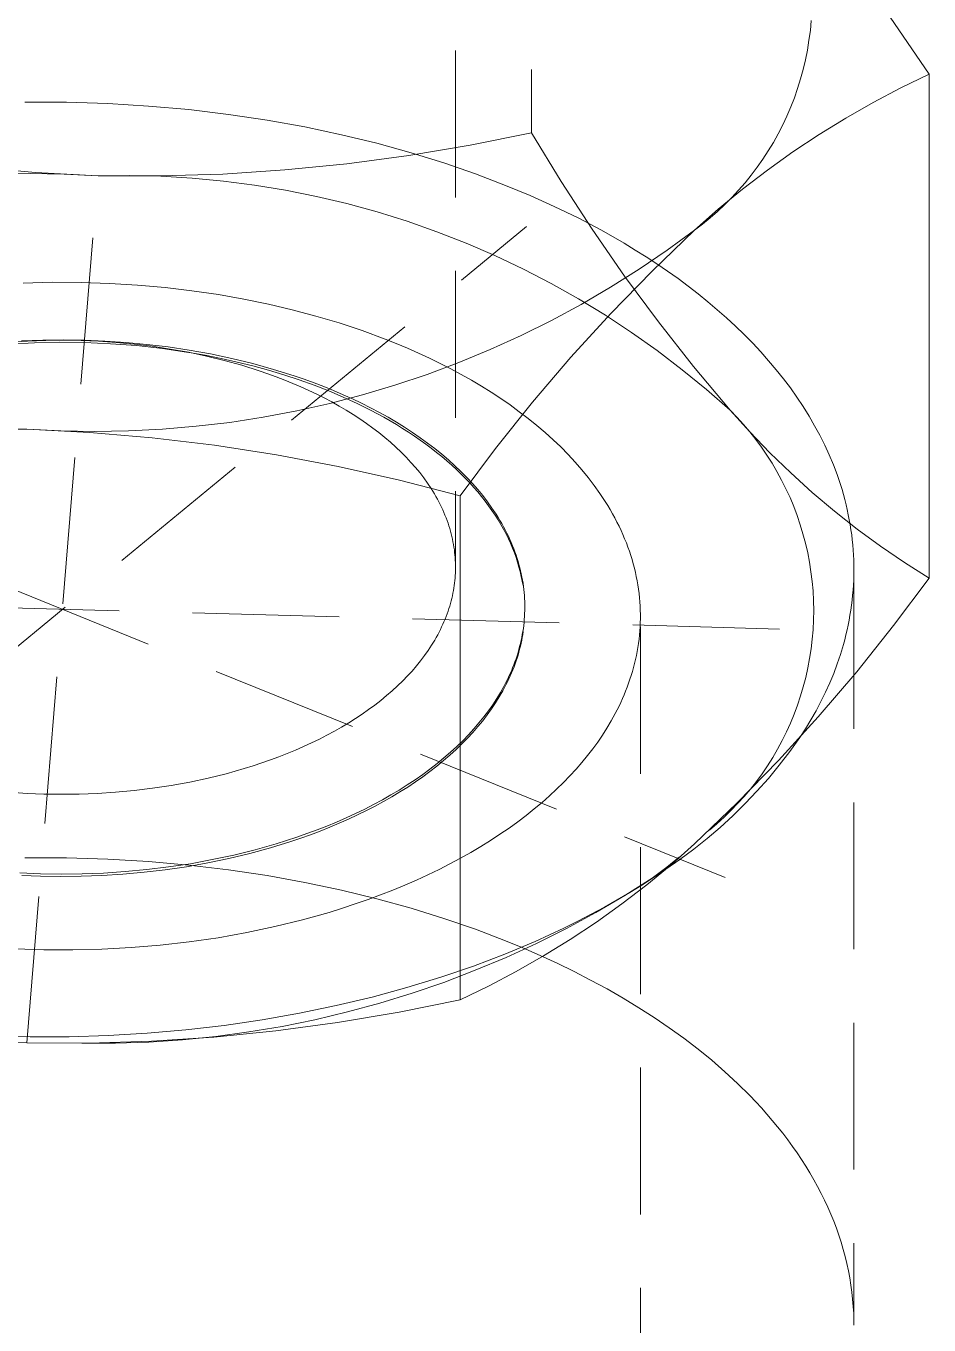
# Model space of a CAD drawing. Header units: millimetres. Extents: x -427 to 4679, y -324 to 2971.
# Drawn here: x 4330.79 to 4338.6, y 903.35 to 914.58 of the extents above; entities that cross this region are included whole.
import ezdxf

# ---------------------------------------------------------------- set-up
doc = ezdxf.new("R2010")
doc.units = ezdxf.units.MM
doc.linetypes.add('HIDDEN', pattern=[1.905, 1.27, -0.635])
doc.layers.add('ZANO_R', color=7, linetype='Continuous', lineweight=0)
doc.layers.add('ZANO_R_przerywana', color=7, linetype='HIDDEN', lineweight=0)

msp = doc.modelspace()

# ---------------------------------------------------------------- linework, layer by layer
at = {"layer": 'ZANO_R'}
for p, q in [((4338.604, 914.168), (4337.357, 915.999)), ((4337.585, 914.63), (4337.577, 914.545)), ((4337.577, 914.545), (4337.565, 914.46)), ((4337.565, 914.46), (4337.552, 914.376)), ((4337.535, 914.292), (4337.515, 914.208)), ((4337.552, 914.376), (4337.535, 914.292)), ((4337.515, 914.208), (4337.492, 914.126)), ((4338.359, 914.05), (4338.604, 914.168)), ((4338.604, 909.809), (4338.604, 914.168)), ((4337.492, 914.126), (4337.467, 914.044)), ((4338.119, 913.923), (4338.359, 914.05)), ((4337.439, 913.964), (4337.408, 913.884)), ((4337.467, 914.044), (4337.439, 913.964)), ((4337.408, 913.884), (4337.374, 913.805)), ((4337.883, 913.788), (4338.119, 913.923)), ((4337.338, 913.728), (4337.299, 913.652)), ((4337.374, 913.805), (4337.338, 913.728)), ((4337.652, 913.646), (4337.883, 913.788)), ((4337.299, 913.652), (4337.257, 913.577)), ((4337.426, 913.495), (4337.652, 913.646)), ((4337.213, 913.504), (4337.166, 913.432)), ((4337.205, 913.337), (4337.426, 913.495)), ((4337.257, 913.577), (4337.213, 913.504)), ((4337.166, 913.432), (4337.117, 913.362)), ((4336.989, 913.172), (4337.205, 913.337)), ((4337.066, 913.294), (4337.012, 913.227)), ((4337.117, 913.362), (4337.066, 913.294)), ((4336.779, 912.999), (4336.989, 913.172)), ((4336.956, 913.163), (4336.897, 913.1)), ((4337.012, 913.227), (4336.956, 913.163)), ((4336.837, 913.04), (4336.775, 912.981)), ((4336.897, 913.1), (4336.837, 913.04)), ((4336.576, 912.819), (4336.779, 912.999)), ((4336.71, 912.925), (4336.644, 912.871)), ((4336.775, 912.981), (4336.71, 912.925)), ((4336.207, 912.464), (4336.576, 912.819)), ((4336.576, 912.819), (4336.339, 912.646)), ((4336.644, 912.871), (4336.576, 912.819)), ((4336.339, 912.646), (4336.096, 912.481)), ((4336.096, 912.481), (4335.848, 912.325)), ((4335.851, 912.098), (4336.207, 912.464)), ((4335.848, 912.325), (4335.595, 912.177)), ((4335.595, 912.177), (4335.337, 912.038)), ((4335.337, 912.038), (4335.074, 911.908)), ((4335.506, 911.72), (4335.851, 912.098)), ((4335.074, 911.908), (4334.807, 911.787)), ((4334.807, 911.787), (4334.536, 911.675)), ((4335.174, 911.331), (4335.506, 911.72)), ((4334.536, 911.675), (4334.261, 911.572)), ((4333.983, 911.479), (4333.702, 911.395)), ((4334.261, 911.572), (4333.983, 911.479)), ((4333.702, 911.395), (4333.419, 911.321)), ((4333.133, 911.257), (4332.844, 911.202)), ((4333.419, 911.321), (4333.133, 911.257)), ((4334.854, 910.932), (4335.174, 911.331)), ((4332.555, 911.157), (4332.263, 911.123)), ((4332.844, 911.202), (4332.555, 911.157)), ((4330.26, 911.1), (4330.799, 911.099)), ((4330.799, 911.099), (4330.527, 911.096)), ((4330.799, 911.099), (4331.341, 911.07)), ((4331.092, 911.083), (4330.799, 911.099)), ((4331.385, 911.078), (4331.092, 911.083)), ((4331.341, 911.07), (4331.882, 911.023)), ((4331.678, 911.083), (4331.385, 911.078)), ((4331.971, 911.098), (4331.678, 911.083)), ((4331.882, 911.023), (4332.422, 910.959)), ((4332.263, 911.123), (4331.971, 911.098)), ((4332.422, 910.959), (4332.958, 910.876)), ((4334.548, 910.522), (4334.854, 910.932)), ((4332.958, 910.876), (4333.492, 910.776)), ((4333.492, 910.776), (4334.022, 910.658)), ((4334.022, 910.658), (4334.548, 910.522)), ((4334.548, 906.163), (4334.548, 910.522)), ((4338.604, 909.809), (4338.297, 909.4)), ((4338.297, 909.4), (4337.978, 909)), ((4337.978, 909), (4337.645, 908.611)), ((4337.645, 908.611), (4337.301, 908.233)), ((4337.486, 908.431), (4337.399, 908.31)), ((4337.301, 908.233), (4336.944, 907.867)), ((4337.399, 908.31), (4337.308, 908.193)), ((4337.308, 908.193), (4337.214, 908.078)), ((4337.214, 908.078), (4337.115, 907.967)), ((4337.115, 907.967), (4337.013, 907.86)), ((4336.944, 907.867), (4336.576, 907.512)), ((4337.013, 907.86), (4336.907, 907.756)), ((4336.797, 907.655), (4336.684, 907.559)), ((4336.907, 907.756), (4336.797, 907.655)), ((4336.684, 907.559), (4336.568, 907.466)), ((4336.576, 907.512), (4336.372, 907.332)), ((4336.568, 907.466), (4336.449, 907.378)), ((4336.372, 907.332), (4336.162, 907.159)), ((4336.449, 907.378), (4336.327, 907.294)), ((4336.433, 907.387), (4336.841, 907.222)), ((4336.162, 907.159), (4335.947, 906.994)), ((4335.947, 906.994), (4335.726, 906.836)), ((4335.726, 906.836), (4335.5, 906.685)), ((4335.5, 906.685), (4335.269, 906.543)), ((4335.269, 906.543), (4335.033, 906.408)), ((4335.033, 906.408), (4334.792, 906.281)), ((4334.792, 906.281), (4334.548, 906.163)), ((4334.548, 906.163), (4334.019, 906.056)), ((4333.487, 905.967), (4332.953, 905.895)), ((4334.019, 906.056), (4333.487, 905.967)), ((4332.953, 905.895), (4332.416, 905.842)), ((4330.799, 905.791), (4330.257, 905.82)), ((4331.338, 905.79), (4330.799, 905.791)), ((4331.878, 905.807), (4331.338, 905.79)), ((4332.416, 905.842), (4331.878, 905.807))]:
    msp.add_line(p, q, dxfattribs=at)
at = {"layer": 'ZANO_R_przerywana'}
for p, q in [((4334.507, 918.181), (4334.507, 909.904)), ((4335.163, 918.019), (4335.163, 913.66)), ((4330.782, 913.924), (4331.142, 913.924)), ((4331.142, 913.924), (4331.499, 913.913)), ((4331.499, 913.913), (4331.852, 913.892)), ((4331.852, 913.892), (4332.2, 913.861)), ((4332.2, 913.861), (4332.542, 913.82)), ((4332.542, 913.82), (4332.877, 913.77)), ((4332.877, 913.77), (4333.203, 913.711)), ((4333.203, 913.711), (4333.52, 913.644)), ((4333.52, 913.644), (4333.826, 913.57)), ((4335.163, 913.66), (4334.634, 913.553)), ((4335.163, 913.66), (4335.42, 913.24)), ((4333.826, 913.57), (4334.122, 913.488)), ((4334.634, 913.553), (4334.102, 913.464)), ((4334.122, 913.488), (4334.407, 913.4)), ((4333.568, 913.392), (4333.031, 913.339)), ((4334.102, 913.464), (4333.568, 913.392)), ((4334.407, 913.4), (4334.68, 913.306)), ((4330.872, 913.317), (4330.331, 913.364)), ((4330.535, 913.304), (4330.828, 913.309)), ((4330.799, 905.791), (4331.414, 913.289)), ((4330.828, 913.309), (4331.121, 913.304)), ((4331.414, 913.289), (4330.872, 913.317)), ((4331.121, 913.304), (4331.414, 913.289)), ((4331.414, 913.289), (4331.686, 913.291)), ((4331.954, 913.287), (4331.414, 913.289)), ((4331.686, 913.291), (4331.958, 913.285)), ((4332.493, 913.304), (4331.954, 913.287)), ((4331.958, 913.285), (4332.229, 913.269)), ((4332.229, 913.269), (4332.499, 913.243)), ((4333.031, 913.339), (4332.493, 913.304)), ((4334.68, 913.306), (4334.94, 913.206)), ((4332.499, 913.243), (4332.769, 913.209)), ((4332.769, 913.209), (4333.037, 913.164)), ((4333.037, 913.164), (4333.303, 913.111)), ((4334.94, 913.206), (4335.152, 913.118)), ((4335.42, 913.24), (4335.689, 912.827)), ((4333.303, 913.111), (4333.568, 913.048)), ((4333.568, 913.048), (4333.83, 912.976)), ((4335.152, 913.118), (4335.361, 913.024)), ((4333.83, 912.976), (4334.089, 912.895)), ((4335.361, 913.024), (4335.567, 912.924)), ((4335.567, 912.924), (4335.769, 912.818)), ((4327.21, 906.327), (4335.122, 912.851)), ((4334.089, 912.895), (4334.345, 912.805)), ((4335.689, 912.827), (4335.97, 912.422)), ((4335.769, 912.818), (4335.966, 912.706)), ((4334.345, 912.805), (4334.599, 912.706)), ((4334.599, 912.706), (4334.848, 912.599)), ((4335.966, 912.706), (4336.062, 912.647)), ((4334.848, 912.599), (4335.094, 912.482)), ((4336.062, 912.647), (4336.157, 912.588)), ((4336.157, 912.588), (4336.25, 912.527)), ((4335.094, 912.482), (4335.335, 912.357)), ((4336.25, 912.527), (4336.342, 912.464)), ((4330.766, 912.361), (4331.018, 912.368)), ((4331.018, 912.368), (4331.267, 912.367)), ((4331.267, 912.367), (4331.514, 912.358)), ((4335.97, 912.422), (4336.263, 912.026)), ((4336.342, 912.464), (4336.432, 912.4)), ((4336.432, 912.4), (4336.52, 912.335)), ((4331.514, 912.358), (4331.756, 912.344)), ((4331.756, 912.344), (4331.995, 912.322)), ((4331.995, 912.322), (4332.227, 912.295)), ((4332.227, 912.295), (4332.455, 912.261)), ((4332.455, 912.261), (4332.675, 912.222)), ((4335.335, 912.357), (4335.572, 912.224)), ((4336.52, 912.335), (4336.606, 912.268)), ((4336.606, 912.268), (4336.69, 912.2)), ((4332.675, 912.222), (4332.889, 912.178)), ((4332.889, 912.178), (4333.095, 912.13)), ((4335.572, 912.224), (4335.804, 912.083)), ((4336.69, 912.2), (4336.772, 912.131)), ((4333.095, 912.13), (4333.298, 912.076)), ((4333.298, 912.076), (4333.5, 912.016)), ((4335.804, 912.083), (4336.031, 911.934)), ((4336.263, 912.026), (4336.567, 911.639)), ((4336.772, 912.131), (4336.852, 912.061)), ((4336.852, 912.061), (4336.93, 911.989)), ((4333.5, 912.016), (4333.7, 911.95)), ((4333.7, 911.95), (4333.897, 911.877)), ((4336.031, 911.934), (4336.253, 911.777)), ((4336.93, 911.989), (4337.005, 911.916)), ((4337.005, 911.916), (4337.078, 911.842)), ((4325.373, 911.858), (4336.433, 907.387)), ((4330.805, 911.859), (4330.647, 911.849)), ((4330.864, 911.845), (4330.649, 911.834)), ((4330.936, 911.868), (4330.752, 911.861)), ((4330.962, 911.865), (4330.805, 911.859)), ((4331.08, 911.849), (4330.864, 911.845)), ((4331.118, 911.87), (4330.936, 911.868)), ((4331.116, 911.867), (4330.962, 911.865)), ((4331.296, 911.847), (4331.08, 911.849)), ((4331.268, 911.865), (4331.116, 911.867)), ((4331.296, 911.868), (4331.118, 911.87)), ((4331.296, 911.868), (4331.268, 911.865)), ((4331.419, 911.858), (4331.268, 911.865)), ((4331.474, 911.86), (4331.296, 911.868)), ((4331.522, 911.837), (4331.296, 911.847)), ((4331.572, 911.848), (4331.419, 911.858)), ((4331.654, 911.848), (4331.474, 911.86)), ((4331.747, 911.82), (4331.522, 911.837)), ((4331.727, 911.834), (4331.572, 911.848)), ((4331.836, 911.831), (4331.654, 911.848)), ((4331.883, 911.815), (4331.727, 911.834)), ((4331.972, 911.795), (4331.747, 911.82)), ((4332.02, 911.809), (4331.836, 911.831)), ((4332.039, 911.791), (4331.883, 911.815)), ((4332.204, 911.782), (4332.02, 911.809)), ((4333.897, 911.877), (4333.994, 911.838)), ((4333.994, 911.838), (4334.091, 911.797)), ((4337.078, 911.842), (4337.148, 911.766)), ((4332.196, 911.762), (4331.972, 911.795)), ((4332.196, 911.763), (4332.039, 911.791)), ((4332.352, 911.73), (4332.196, 911.763)), ((4332.388, 911.748), (4332.204, 911.782)), ((4332.342, 911.737), (4332.204, 911.761)), ((4332.48, 911.709), (4332.342, 911.737)), ((4332.506, 911.693), (4332.352, 911.73)), ((4332.571, 911.71), (4332.388, 911.748)), ((4332.617, 911.678), (4332.48, 911.709)), ((4332.659, 911.65), (4332.506, 911.693)), ((4332.753, 911.665), (4332.571, 911.71)), ((4334.091, 911.797), (4334.187, 911.755)), ((4334.187, 911.755), (4334.281, 911.712)), ((4334.281, 911.712), (4334.374, 911.666)), ((4336.253, 911.777), (4336.469, 911.612)), ((4337.148, 911.766), (4337.216, 911.69)), ((4337.216, 911.69), (4337.282, 911.612)), ((4332.753, 911.645), (4332.617, 911.678)), ((4332.809, 911.603), (4332.659, 911.65)), ((4332.933, 911.615), (4332.753, 911.665)), ((4332.888, 911.608), (4332.753, 911.645)), ((4332.883, 911.577), (4332.809, 911.603)), ((4332.956, 911.551), (4332.883, 911.577)), ((4333.022, 911.567), (4332.888, 911.608)), ((4333.11, 911.56), (4332.933, 911.615)), ((4334.374, 911.666), (4334.466, 911.62)), ((4334.466, 911.62), (4334.556, 911.571)), ((4336.469, 911.612), (4336.679, 911.44)), ((4336.567, 911.639), (4336.883, 911.261)), ((4337.282, 911.612), (4337.344, 911.534)), ((4333.029, 911.523), (4332.956, 911.551)), ((4333.154, 911.524), (4333.022, 911.567)), ((4333.1, 911.494), (4333.029, 911.523)), ((4333.17, 911.464), (4333.1, 911.494)), ((4333.197, 911.53), (4333.11, 911.56)), ((4333.283, 911.478), (4333.154, 911.524)), ((4333.238, 911.433), (4333.17, 911.464)), ((4333.283, 911.498), (4333.197, 911.53)), ((4333.368, 911.466), (4333.283, 911.498)), ((4333.41, 911.428), (4333.283, 911.478)), ((4333.451, 911.432), (4333.368, 911.466)), ((4334.556, 911.571), (4334.644, 911.521)), ((4334.644, 911.521), (4334.731, 911.47)), ((4334.731, 911.47), (4334.816, 911.417)), ((4337.344, 911.534), (4337.404, 911.454)), ((4333.306, 911.401), (4333.238, 911.433)), ((4333.372, 911.368), (4333.306, 911.401)), ((4333.437, 911.333), (4333.372, 911.368)), ((4333.534, 911.376), (4333.41, 911.428)), ((4333.534, 911.396), (4333.451, 911.432)), ((4333.615, 911.36), (4333.534, 911.396)), ((4333.655, 911.32), (4333.534, 911.376)), ((4333.694, 911.322), (4333.615, 911.36)), ((4334.816, 911.417), (4334.899, 911.362)), ((4334.899, 911.362), (4334.98, 911.307)), ((4336.679, 911.44), (4336.883, 911.261)), ((4337.404, 911.454), (4337.461, 911.374)), ((4337.461, 911.374), (4337.515, 911.293)), ((4333.5, 911.298), (4333.437, 911.333)), ((4333.562, 911.262), (4333.5, 911.298)), ((4333.622, 911.225), (4333.562, 911.262)), ((4333.772, 911.262), (4333.655, 911.32)), ((4333.772, 911.283), (4333.694, 911.322)), ((4333.848, 911.242), (4333.772, 911.283)), ((4333.886, 911.201), (4333.772, 911.262)), ((4333.923, 911.201), (4333.848, 911.242)), ((4334.98, 911.307), (4335.059, 911.249)), ((4335.059, 911.249), (4335.136, 911.191)), ((4336.883, 911.261), (4336.942, 911.201)), ((4336.883, 911.261), (4337.052, 911.074)), ((4337.515, 911.293), (4337.566, 911.211)), ((4333.68, 911.187), (4333.622, 911.225)), ((4333.737, 911.148), (4333.68, 911.187)), ((4333.792, 911.108), (4333.737, 911.148)), ((4333.995, 911.138), (4333.886, 911.201)), ((4333.995, 911.158), (4333.923, 911.201)), ((4334.066, 911.115), (4333.995, 911.158)), ((4334.048, 911.105), (4333.995, 911.138)), ((4335.136, 911.191), (4335.21, 911.131)), ((4335.21, 911.131), (4335.282, 911.07)), ((4336.942, 911.201), (4336.998, 911.139)), ((4336.998, 911.139), (4337.052, 911.075)), ((4337.566, 911.211), (4337.614, 911.128)), ((4337.614, 911.128), (4337.659, 911.045)), ((4333.845, 911.068), (4333.792, 911.108)), ((4333.896, 911.026), (4333.845, 911.068)), ((4333.945, 910.985), (4333.896, 911.026)), ((4334.1, 911.072), (4334.048, 911.105)), ((4334.134, 911.07), (4334.066, 911.115)), ((4334.151, 911.038), (4334.1, 911.072)), ((4334.201, 911.024), (4334.134, 911.07)), ((4334.201, 911.003), (4334.151, 911.038)), ((4334.266, 910.977), (4334.201, 911.024)), ((4335.282, 911.07), (4335.351, 911.007)), ((4337.052, 911.075), (4337.104, 911.01)), ((4337.052, 911.074), (4337.226, 910.894)), ((4337.659, 911.045), (4337.701, 910.96)), ((4333.992, 910.942), (4333.945, 910.985)), ((4334.037, 910.899), (4333.992, 910.942)), ((4334.25, 910.968), (4334.201, 911.003)), ((4334.297, 910.933), (4334.25, 910.968)), ((4334.328, 910.93), (4334.266, 910.977)), ((4334.343, 910.897), (4334.297, 910.933)), ((4334.388, 910.881), (4334.328, 910.93)), ((4335.351, 911.007), (4335.417, 910.944)), ((4335.417, 910.944), (4335.481, 910.879)), ((4337.104, 911.01), (4337.154, 910.942)), ((4337.154, 910.942), (4337.201, 910.873)), ((4337.701, 910.96), (4337.74, 910.876)), ((4334.08, 910.855), (4334.037, 910.899)), ((4334.121, 910.811), (4334.08, 910.855)), ((4334.16, 910.767), (4334.121, 910.811)), ((4334.388, 910.861), (4334.343, 910.897)), ((4334.446, 910.832), (4334.388, 910.881)), ((4334.432, 910.824), (4334.388, 910.861)), ((4334.474, 910.787), (4334.432, 910.824)), ((4334.501, 910.782), (4334.446, 910.832)), ((4335.481, 910.879), (4335.542, 910.814)), ((4335.542, 910.814), (4335.6, 910.747)), ((4337.201, 910.873), (4337.246, 910.803)), ((4337.226, 910.894), (4337.407, 910.719)), ((4337.246, 910.803), (4337.288, 910.731)), ((4337.74, 910.876), (4337.776, 910.791)), ((4337.776, 910.791), (4337.808, 910.705)), ((4334.197, 910.722), (4334.16, 910.767)), ((4334.232, 910.677), (4334.197, 910.722)), ((4334.265, 910.631), (4334.232, 910.677)), ((4334.515, 910.749), (4334.474, 910.787)), ((4334.554, 910.732), (4334.501, 910.782)), ((4334.554, 910.711), (4334.515, 910.749)), ((4334.605, 910.68), (4334.554, 910.732)), ((4334.593, 910.672), (4334.554, 910.711)), ((4334.653, 910.628), (4334.605, 910.68)), ((4335.6, 910.747), (4335.655, 910.68)), ((4335.655, 910.68), (4335.708, 910.611)), ((4337.288, 910.731), (4337.328, 910.657)), ((4337.407, 910.719), (4337.593, 910.551)), ((4337.808, 910.705), (4337.823, 910.662)), ((4334.295, 910.585), (4334.265, 910.631)), ((4334.31, 910.562), (4334.295, 910.585)), ((4334.63, 910.634), (4334.593, 910.672)), ((4334.665, 910.595), (4334.63, 910.634)), ((4334.699, 910.576), (4334.653, 910.628)), ((4334.699, 910.555), (4334.665, 910.595)), ((4334.743, 910.523), (4334.699, 910.576)), ((4335.708, 910.611), (4335.757, 910.542)), ((4337.328, 910.657), (4337.366, 910.583)), ((4337.366, 910.583), (4337.401, 910.507)), ((4337.823, 910.662), (4337.837, 910.619)), ((4337.837, 910.619), (4337.851, 910.575)), ((4337.851, 910.575), (4337.863, 910.532)), ((4334.324, 910.539), (4334.31, 910.562)), ((4334.337, 910.516), (4334.324, 910.539)), ((4334.35, 910.493), (4334.337, 910.516)), ((4334.362, 910.47), (4334.35, 910.493)), ((4334.374, 910.447), (4334.362, 910.47)), ((4334.732, 910.516), (4334.699, 910.555)), ((4334.764, 910.476), (4334.732, 910.516)), ((4334.784, 910.47), (4334.743, 910.523)), ((4334.793, 910.436), (4334.764, 910.476)), ((4334.822, 910.416), (4334.784, 910.47)), ((4335.757, 910.542), (4335.78, 910.507)), ((4335.78, 910.507), (4335.803, 910.472)), ((4335.803, 910.472), (4335.825, 910.437)), ((4337.401, 910.507), (4337.433, 910.429)), ((4337.593, 910.551), (4337.785, 910.389)), ((4337.863, 910.532), (4337.875, 910.489)), ((4337.875, 910.489), (4337.886, 910.445)), ((4334.385, 910.424), (4334.374, 910.447)), ((4334.396, 910.4), (4334.385, 910.424)), ((4334.406, 910.377), (4334.396, 910.4)), ((4334.416, 910.354), (4334.406, 910.377)), ((4334.425, 910.331), (4334.416, 910.354)), ((4334.822, 910.396), (4334.793, 910.436)), ((4334.858, 910.362), (4334.822, 910.416)), ((4334.849, 910.355), (4334.822, 910.396)), ((4334.875, 910.315), (4334.849, 910.355)), ((4334.875, 910.335), (4334.858, 910.362)), ((4335.825, 910.437), (4335.846, 910.402)), ((4335.846, 910.402), (4335.866, 910.366)), ((4335.866, 910.366), (4335.885, 910.331)), ((4337.433, 910.429), (4337.462, 910.351)), ((4337.462, 910.351), (4337.489, 910.272)), ((4337.785, 910.389), (4337.982, 910.234)), ((4337.886, 910.445), (4337.896, 910.402)), ((4337.896, 910.402), (4337.905, 910.358)), ((4337.905, 910.358), (4337.914, 910.315)), ((4334.434, 910.308), (4334.425, 910.331)), ((4334.442, 910.285), (4334.434, 910.308)), ((4334.45, 910.261), (4334.442, 910.285)), ((4334.457, 910.238), (4334.45, 910.261)), ((4334.464, 910.215), (4334.457, 910.238)), ((4334.891, 910.308), (4334.875, 910.335)), ((4334.899, 910.274), (4334.875, 910.315)), ((4334.907, 910.281), (4334.891, 910.308)), ((4334.922, 910.233), (4334.899, 910.274)), ((4334.922, 910.254), (4334.907, 910.281)), ((4334.937, 910.227), (4334.922, 910.254)), ((4334.944, 910.192), (4334.922, 910.233)), ((4335.885, 910.331), (4335.904, 910.295)), ((4335.904, 910.295), (4335.922, 910.259)), ((4335.922, 910.259), (4335.939, 910.223)), ((4337.489, 910.272), (4337.513, 910.192)), ((4337.914, 910.315), (4337.922, 910.271)), ((4337.922, 910.271), (4337.928, 910.228)), ((4337.928, 910.228), (4337.935, 910.184)), ((4337.982, 910.234), (4338.184, 910.085)), ((4334.47, 910.192), (4334.464, 910.215)), ((4334.475, 910.169), (4334.47, 910.192)), ((4334.481, 910.146), (4334.475, 910.169)), ((4334.485, 910.123), (4334.481, 910.146)), ((4334.49, 910.101), (4334.485, 910.123)), ((4334.951, 910.2), (4334.937, 910.227)), ((4334.964, 910.151), (4334.944, 910.192)), ((4334.964, 910.172), (4334.951, 910.2)), ((4334.977, 910.145), (4334.964, 910.172)), ((4334.983, 910.111), (4334.964, 910.151)), ((4334.989, 910.118), (4334.977, 910.145)), ((4335, 910.09), (4334.989, 910.118)), ((4335.939, 910.223), (4335.955, 910.187)), ((4335.955, 910.187), (4335.97, 910.151)), ((4335.97, 910.151), (4335.985, 910.115)), ((4335.985, 910.115), (4335.998, 910.079)), ((4337.513, 910.192), (4337.535, 910.111)), ((4337.935, 910.184), (4337.94, 910.14)), ((4337.94, 910.14), (4337.944, 910.097)), ((4334.493, 910.078), (4334.49, 910.101)), ((4334.497, 910.055), (4334.493, 910.078)), ((4334.499, 910.032), (4334.497, 910.055)), ((4334.502, 910.01), (4334.499, 910.032)), ((4334.504, 909.987), (4334.502, 910.01)), ((4335, 910.07), (4334.983, 910.111)), ((4335.011, 910.063), (4335, 910.09)), ((4335.016, 910.029), (4335, 910.07)), ((4335.021, 910.036), (4335.011, 910.063)), ((4335.031, 909.988), (4335.016, 910.029)), ((4335.031, 910.009), (4335.021, 910.036)), ((4335.04, 909.981), (4335.031, 910.009)), ((4335.998, 910.079), (4336.011, 910.042)), ((4336.011, 910.042), (4336.023, 910.006)), ((4336.023, 910.006), (4336.035, 909.97)), ((4337.535, 910.111), (4337.554, 910.03)), ((4337.554, 910.03), (4337.569, 909.947)), ((4337.944, 910.097), (4337.948, 910.053)), ((4337.948, 910.053), (4337.95, 910.01)), ((4337.95, 910.01), (4337.952, 909.966)), ((4338.184, 910.085), (4338.392, 909.944)), ((4334.505, 909.965), (4334.504, 909.987)), ((4334.506, 909.943), (4334.505, 909.965)), ((4334.507, 909.921), (4334.506, 909.943)), ((4334.506, 909.876), (4334.507, 909.898)), ((4334.507, 909.898), (4334.507, 909.921)), ((4335.044, 909.947), (4335.031, 909.988)), ((4335.048, 909.954), (4335.04, 909.981)), ((4335.056, 909.906), (4335.044, 909.947)), ((4335.056, 909.927), (4335.048, 909.954)), ((4335.063, 909.9), (4335.056, 909.927)), ((4335.067, 909.866), (4335.056, 909.906)), ((4335.07, 909.873), (4335.063, 909.9)), ((4336.035, 909.97), (4336.045, 909.933)), ((4336.045, 909.933), (4336.055, 909.897)), ((4336.055, 909.897), (4336.063, 909.86)), ((4337.569, 909.947), (4337.582, 909.865)), ((4337.952, 909.966), (4337.954, 909.922)), ((4337.954, 909.922), (4337.954, 909.879)), ((4338.392, 909.944), (4338.604, 909.809)), ((4334.498, 909.767), (4334.501, 909.789)), ((4334.501, 909.789), (4334.503, 909.811)), ((4334.503, 909.811), (4334.504, 909.833)), ((4334.504, 909.833), (4334.506, 909.854)), ((4334.506, 909.854), (4334.506, 909.876)), ((4335.076, 909.825), (4335.067, 909.866)), ((4335.076, 909.846), (4335.07, 909.873)), ((4335.082, 909.819), (4335.076, 909.846)), ((4335.084, 909.785), (4335.076, 909.825)), ((4335.086, 909.792), (4335.082, 909.819)), ((4335.091, 909.745), (4335.084, 909.785)), ((4335.091, 909.766), (4335.086, 909.792)), ((4336.063, 909.86), (4336.071, 909.824)), ((4336.071, 909.824), (4336.079, 909.787)), ((4336.079, 909.787), (4336.085, 909.751)), ((4337.582, 909.865), (4337.592, 909.782)), ((4337.592, 909.782), (4337.6, 909.699)), ((4337.952, 909.792), (4337.95, 909.748)), ((4337.953, 909.835), (4337.952, 909.792)), ((4337.954, 909.879), (4337.953, 909.835)), ((4324.614, 909.718), (4337.599, 909.362)), ((4334.48, 909.657), (4334.484, 909.679)), ((4334.484, 909.679), (4334.489, 909.702)), ((4334.489, 909.702), (4334.492, 909.724)), ((4334.492, 909.724), (4334.496, 909.746)), ((4334.496, 909.746), (4334.498, 909.767)), ((4335.095, 909.739), (4335.091, 909.766)), ((4335.098, 909.712), (4335.095, 909.739)), ((4335.101, 909.686), (4335.098, 909.712)), ((4335.103, 909.659), (4335.101, 909.686)), ((4336.085, 909.751), (4336.09, 909.714)), ((4336.09, 909.714), (4336.095, 909.678)), ((4336.095, 909.678), (4336.099, 909.641)), ((4337.6, 909.699), (4337.604, 909.615)), ((4337.947, 909.705), (4337.943, 909.662)), ((4337.95, 909.748), (4337.947, 909.705)), ((4337.954, 909.776), (4337.954, 903.352)), ((4334.45, 909.546), (4334.457, 909.568)), ((4334.457, 909.568), (4334.463, 909.59)), ((4334.463, 909.59), (4334.469, 909.613)), ((4334.469, 909.613), (4334.475, 909.635)), ((4334.475, 909.635), (4334.48, 909.657)), ((4335.105, 909.633), (4335.103, 909.659)), ((4335.106, 909.607), (4335.105, 909.633)), ((4335.107, 909.58), (4335.106, 909.607)), ((4335.106, 909.529), (4335.107, 909.554)), ((4335.107, 909.554), (4335.107, 909.58)), ((4336.099, 909.641), (4336.102, 909.605)), ((4336.102, 909.605), (4336.104, 909.569)), ((4336.104, 909.569), (4336.106, 909.533)), ((4337.604, 909.615), (4337.606, 909.531)), ((4337.933, 909.576), (4337.927, 909.533)), ((4337.939, 909.619), (4337.933, 909.576)), ((4337.943, 909.662), (4337.939, 909.619)), ((4334.407, 909.433), (4334.417, 909.456)), ((4334.417, 909.456), (4334.426, 909.478)), ((4334.426, 909.478), (4334.434, 909.501)), ((4334.434, 909.501), (4334.442, 909.523)), ((4334.442, 909.523), (4334.45, 909.546)), ((4335.1, 909.426), (4335.102, 909.451)), ((4335.102, 909.451), (4335.104, 909.477)), ((4335.104, 909.477), (4335.105, 909.503)), ((4335.105, 909.503), (4335.106, 909.529)), ((4336.106, 909.533), (4336.107, 909.496)), ((4336.107, 909.46), (4336.106, 909.424)), ((4336.107, 909.496), (4336.107, 909.46)), ((4337.605, 909.448), (4337.6, 909.364)), ((4337.606, 909.531), (4337.605, 909.448)), ((4337.913, 909.447), (4337.904, 909.404)), ((4337.92, 909.49), (4337.913, 909.447)), ((4337.927, 909.533), (4337.92, 909.49)), ((4334.353, 909.32), (4334.365, 909.343)), ((4334.365, 909.343), (4334.376, 909.365)), ((4334.376, 909.365), (4334.387, 909.388)), ((4334.387, 909.388), (4334.398, 909.411)), ((4334.398, 909.411), (4334.407, 909.433)), ((4335.085, 909.323), (4335.09, 909.349)), ((4335.089, 909.323), (4335.093, 909.349)), ((4335.09, 909.349), (4335.094, 909.375)), ((4335.094, 909.375), (4335.097, 909.4)), ((4335.097, 909.4), (4335.1, 909.426)), ((4336.102, 909.353), (4336.099, 909.317)), ((4336.104, 909.389), (4336.102, 909.353)), ((4336.106, 909.424), (4336.104, 909.389)), ((4336.107, 909.389), (4336.107, 811.502)), ((4337.6, 909.364), (4337.593, 909.281)), ((4337.895, 909.362), (4337.885, 909.319)), ((4337.904, 909.404), (4337.895, 909.362)), ((4334.27, 909.185), (4334.3, 909.23)), ((4334.3, 909.23), (4334.327, 909.275)), ((4334.327, 909.275), (4334.34, 909.298)), ((4334.34, 909.298), (4334.353, 909.32)), ((4335.055, 909.192), (4335.062, 909.218)), ((4335.062, 909.218), (4335.069, 909.245)), ((4335.062, 909.196), (4335.069, 909.222)), ((4335.069, 909.245), (4335.075, 909.271)), ((4335.069, 909.222), (4335.074, 909.247)), ((4335.074, 909.247), (4335.08, 909.273)), ((4335.075, 909.271), (4335.08, 909.297)), ((4335.08, 909.297), (4335.085, 909.323)), ((4335.08, 909.273), (4335.085, 909.298)), ((4335.085, 909.298), (4335.089, 909.323)), ((4336.09, 909.246), (4336.085, 909.211)), ((4336.095, 909.282), (4336.09, 909.246)), ((4336.099, 909.317), (4336.095, 909.282)), ((4337.593, 909.281), (4337.584, 909.198)), ((4337.863, 909.235), (4337.838, 909.151)), ((4337.874, 909.277), (4337.863, 909.235)), ((4337.885, 909.319), (4337.874, 909.277)), ((4334.205, 909.096), (4334.239, 909.14)), ((4334.239, 909.14), (4334.27, 909.185)), ((4335.021, 909.087), (4335.031, 909.113)), ((4335.031, 909.113), (4335.04, 909.139)), ((4335.031, 909.094), (4335.04, 909.119)), ((4335.04, 909.139), (4335.048, 909.166)), ((4335.04, 909.119), (4335.048, 909.145)), ((4335.048, 909.166), (4335.055, 909.192)), ((4335.048, 909.145), (4335.055, 909.171)), ((4335.055, 909.171), (4335.062, 909.196)), ((4336.064, 909.106), (4336.056, 909.071)), ((4336.072, 909.141), (4336.064, 909.106)), ((4336.079, 909.176), (4336.072, 909.141)), ((4336.085, 909.211), (4336.079, 909.176)), ((4337.571, 909.115), (4337.555, 909.033)), ((4337.584, 909.198), (4337.571, 909.115)), ((4337.838, 909.151), (4337.81, 909.068)), ((4334.092, 908.964), (4334.132, 909.007)), ((4334.132, 909.007), (4334.169, 909.051)), ((4334.169, 909.051), (4334.205, 909.096)), ((4334.978, 908.98), (4334.99, 909.007)), ((4334.99, 909.007), (4335.001, 909.034)), ((4334.992, 908.99), (4335.002, 909.016)), ((4335.001, 909.034), (4335.012, 909.06)), ((4335.002, 909.016), (4335.013, 909.042)), ((4335.012, 909.06), (4335.021, 909.087)), ((4335.013, 909.042), (4335.022, 909.068)), ((4335.022, 909.068), (4335.031, 909.094)), ((4336.037, 909.003), (4336.027, 908.969)), ((4336.047, 909.037), (4336.037, 909.003)), ((4336.056, 909.071), (4336.047, 909.037)), ((4337.555, 909.033), (4337.537, 908.952)), ((4337.81, 909.068), (4337.779, 908.985)), ((4334.005, 908.878), (4334.05, 908.921)), ((4334.05, 908.921), (4334.092, 908.964)), ((4334.916, 908.835), (4334.943, 908.886)), ((4334.926, 908.874), (4334.94, 908.901)), ((4334.94, 908.901), (4334.953, 908.927)), ((4334.943, 908.886), (4334.956, 908.912)), ((4334.953, 908.927), (4334.966, 908.954)), ((4334.956, 908.912), (4334.969, 908.938)), ((4334.966, 908.954), (4334.978, 908.98)), ((4334.969, 908.938), (4334.98, 908.964)), ((4334.98, 908.964), (4334.992, 908.99)), ((4336.005, 908.901), (4335.992, 908.867)), ((4336.016, 908.935), (4336.005, 908.901)), ((4336.027, 908.969), (4336.016, 908.935)), ((4337.537, 908.952), (4337.516, 908.871)), ((4337.745, 908.904), (4337.708, 908.823)), ((4337.779, 908.985), (4337.745, 908.904)), ((4333.861, 908.753), (4333.911, 908.794)), ((4333.911, 908.794), (4333.959, 908.836)), ((4333.959, 908.836), (4334.005, 908.878)), ((4334.829, 908.715), (4334.864, 908.768)), ((4334.853, 908.731), (4334.886, 908.783)), ((4334.864, 908.768), (4334.896, 908.821)), ((4334.886, 908.783), (4334.916, 908.835)), ((4334.896, 908.821), (4334.911, 908.848)), ((4334.911, 908.848), (4334.926, 908.874)), ((4335.952, 908.768), (4335.937, 908.735)), ((4335.966, 908.801), (4335.952, 908.768)), ((4335.979, 908.834), (4335.966, 908.801)), ((4335.992, 908.867), (4335.979, 908.834)), ((4337.492, 908.791), (4337.466, 908.711)), ((4337.516, 908.871), (4337.492, 908.791)), ((4337.708, 908.823), (4337.669, 908.743)), ((4333.7, 908.634), (4333.755, 908.673)), ((4333.755, 908.673), (4333.809, 908.713)), ((4333.809, 908.713), (4333.861, 908.753)), ((4334.752, 908.61), (4334.792, 908.662)), ((4334.782, 908.628), (4334.819, 908.68)), ((4334.792, 908.662), (4334.829, 908.715)), ((4334.819, 908.68), (4334.853, 908.731)), ((4335.922, 908.703), (4335.889, 908.639)), ((4335.937, 908.735), (4335.922, 908.703)), ((4337.466, 908.711), (4337.436, 908.633)), ((4337.627, 908.663), (4337.582, 908.585)), ((4337.669, 908.743), (4337.627, 908.663)), ((4333.521, 908.522), (4333.583, 908.558)), ((4333.583, 908.558), (4333.642, 908.596)), ((4333.642, 908.596), (4333.7, 908.634)), ((4334.665, 908.506), (4334.71, 908.558)), ((4334.701, 908.527), (4334.743, 908.577)), ((4334.71, 908.558), (4334.752, 908.61)), ((4334.743, 908.577), (4334.782, 908.628)), ((4335.854, 908.576), (4335.817, 908.513)), ((4335.889, 908.639), (4335.854, 908.576)), ((4337.404, 908.556), (4337.37, 908.48)), ((4337.436, 908.633), (4337.404, 908.556)), ((4337.582, 908.585), (4337.535, 908.508)), ((4333.329, 908.418), (4333.394, 908.452)), ((4333.394, 908.452), (4333.459, 908.486)), ((4333.459, 908.486), (4333.521, 908.522)), ((4334.569, 908.404), (4334.618, 908.455)), ((4334.611, 908.427), (4334.657, 908.476)), ((4334.618, 908.455), (4334.665, 908.506)), ((4334.657, 908.476), (4334.701, 908.527)), ((4335.778, 908.452), (4335.737, 908.392)), ((4335.817, 908.513), (4335.778, 908.452)), ((4337.37, 908.48), (4337.333, 908.405)), ((4337.535, 908.508), (4337.486, 908.431)), ((4333.051, 908.293), (4333.122, 908.323)), ((4333.122, 908.323), (4333.192, 908.354)), ((4333.192, 908.354), (4333.261, 908.385)), ((4333.261, 908.385), (4333.329, 908.418)), ((4334.459, 908.28), (4334.512, 908.328)), ((4334.463, 908.304), (4334.517, 908.354)), ((4334.512, 908.328), (4334.562, 908.377)), ((4334.517, 908.354), (4334.569, 908.404)), ((4334.562, 908.377), (4334.611, 908.427)), ((4335.694, 908.333), (4335.649, 908.275)), ((4335.737, 908.392), (4335.694, 908.333)), ((4337.293, 908.331), (4337.251, 908.259)), ((4337.333, 908.405), (4337.293, 908.331)), ((4332.755, 908.187), (4332.83, 908.212)), ((4332.83, 908.212), (4332.905, 908.238)), ((4332.905, 908.238), (4332.979, 908.265)), ((4332.979, 908.265), (4333.051, 908.293)), ((4334.286, 908.159), (4334.347, 908.207)), ((4334.346, 908.185), (4334.403, 908.232)), ((4334.347, 908.207), (4334.406, 908.255)), ((4334.403, 908.232), (4334.459, 908.28)), ((4334.406, 908.255), (4334.463, 908.304)), ((4335.601, 908.216), (4335.55, 908.158)), ((4335.649, 908.275), (4335.601, 908.216)), ((4337.251, 908.259), (4337.206, 908.188)), ((4332.366, 908.08), (4332.524, 908.119)), ((4332.524, 908.119), (4332.679, 908.163)), ((4332.679, 908.163), (4332.755, 908.187)), ((4334.157, 908.067), (4334.223, 908.113)), ((4334.16, 908.048), (4334.224, 908.093)), ((4334.223, 908.113), (4334.286, 908.159)), ((4334.224, 908.093), (4334.286, 908.139)), ((4334.286, 908.139), (4334.346, 908.185)), ((4335.497, 908.1), (4335.441, 908.042)), ((4335.55, 908.158), (4335.497, 908.1)), ((4337.159, 908.119), (4337.11, 908.052)), ((4337.206, 908.188), (4337.159, 908.119)), ((4331.726, 907.974), (4331.886, 907.993)), ((4331.886, 907.993), (4332.047, 908.017)), ((4332.047, 908.017), (4332.207, 908.046)), ((4332.207, 908.046), (4332.366, 908.08)), ((4334.019, 907.978), (4334.089, 908.022)), ((4334.026, 907.962), (4334.094, 908.004)), ((4334.089, 908.022), (4334.157, 908.067)), ((4334.094, 908.004), (4334.16, 908.048)), ((4335.382, 907.984), (4335.32, 907.927)), ((4335.441, 908.042), (4335.382, 907.984)), ((4337.058, 907.986), (4337.004, 907.922)), ((4337.11, 908.052), (4337.058, 907.986)), ((4330.651, 907.958), (4330.8, 907.949)), ((4330.8, 907.949), (4330.946, 907.943)), ((4330.946, 907.943), (4331.097, 907.941)), ((4331.097, 907.941), (4331.252, 907.943)), ((4331.252, 907.943), (4331.408, 907.949)), ((4331.408, 907.949), (4331.566, 907.959)), ((4331.566, 907.959), (4331.726, 907.974)), ((4333.798, 907.852), (4333.874, 907.893)), ((4333.811, 907.839), (4333.885, 907.879)), ((4333.874, 907.893), (4333.948, 907.935)), ((4333.885, 907.879), (4333.957, 907.92)), ((4333.948, 907.935), (4334.019, 907.978)), ((4333.957, 907.92), (4334.026, 907.962)), ((4335.256, 907.87), (4335.188, 907.814)), ((4335.32, 907.927), (4335.256, 907.87)), ((4337.004, 907.922), (4336.948, 907.86)), ((4333.561, 907.737), (4333.641, 907.774)), ((4333.581, 907.725), (4333.659, 907.762)), ((4333.641, 907.774), (4333.721, 907.813)), ((4333.659, 907.762), (4333.736, 907.8)), ((4333.721, 907.813), (4333.798, 907.852)), ((4333.736, 907.8), (4333.811, 907.839)), ((4335.118, 907.758), (4335.045, 907.703)), ((4335.188, 907.814), (4335.118, 907.758)), ((4336.89, 907.8), (4336.83, 907.742)), ((4336.948, 907.86), (4336.89, 907.8)), ((4333.309, 907.633), (4333.394, 907.666)), ((4333.337, 907.623), (4333.419, 907.656)), ((4333.394, 907.666), (4333.478, 907.701)), ((4333.419, 907.656), (4333.501, 907.69)), ((4333.478, 907.701), (4333.561, 907.737)), ((4333.501, 907.69), (4333.581, 907.725)), ((4334.97, 907.649), (4334.891, 907.595)), ((4335.045, 907.703), (4334.97, 907.649)), ((4336.768, 907.686), (4336.704, 907.632)), ((4336.83, 907.742), (4336.768, 907.686)), ((4332.906, 907.477), (4333.081, 907.532)), ((4332.956, 907.513), (4333.046, 907.541)), ((4333.046, 907.541), (4333.135, 907.57)), ((4333.081, 907.532), (4333.168, 907.561)), ((4333.135, 907.57), (4333.222, 907.601)), ((4333.168, 907.561), (4333.253, 907.591)), ((4333.222, 907.601), (4333.309, 907.633)), ((4333.253, 907.591), (4333.337, 907.623)), ((4334.81, 907.542), (4334.726, 907.49)), ((4334.891, 907.595), (4334.81, 907.542)), ((4332.547, 907.385), (4332.728, 907.429)), ((4332.589, 907.416), (4332.774, 907.461)), ((4332.728, 907.429), (4332.906, 907.477)), ((4332.774, 907.461), (4332.956, 907.513)), ((4334.64, 907.439), (4334.551, 907.389)), ((4334.726, 907.49), (4334.64, 907.439)), ((4331.142, 907.392), (4330.782, 907.392)), ((4331.499, 907.381), (4331.142, 907.392)), ((4331.852, 907.36), (4331.499, 907.381)), ((4331.835, 907.29), (4332.024, 907.313)), ((4332.2, 907.329), (4331.852, 907.36)), ((4331.996, 907.288), (4332.18, 907.315)), ((4332.024, 907.313), (4332.213, 907.341)), ((4332.18, 907.315), (4332.364, 907.348)), ((4332.542, 907.288), (4332.2, 907.329)), ((4332.213, 907.341), (4332.401, 907.376)), ((4332.364, 907.348), (4332.547, 907.385)), ((4332.401, 907.376), (4332.589, 907.416)), ((4334.459, 907.34), (4334.365, 907.292)), ((4334.551, 907.389), (4334.459, 907.34)), ((4336.335, 907.31), (4336.221, 907.224)), ((4336.445, 907.399), (4336.335, 907.31)), ((4330.739, 907.261), (4330.917, 907.254)), ((4330.755, 907.24), (4330.917, 907.233)), ((4330.917, 907.254), (4331.096, 907.251)), ((4330.917, 907.233), (4331.091, 907.231)), ((4331.091, 907.231), (4331.268, 907.232)), ((4331.096, 907.251), (4331.277, 907.253)), ((4331.268, 907.232), (4331.447, 907.239)), ((4331.277, 907.253), (4331.461, 907.26)), ((4331.447, 907.239), (4331.629, 907.25)), ((4331.461, 907.26), (4331.648, 907.273)), ((4331.629, 907.25), (4331.812, 907.267)), ((4331.648, 907.273), (4331.835, 907.29)), ((4331.812, 907.267), (4331.996, 907.288)), ((4332.877, 907.238), (4332.542, 907.288)), ((4333.203, 907.179), (4332.877, 907.238)), ((4334.169, 907.199), (4334.068, 907.155)), ((4334.268, 907.245), (4334.169, 907.199)), ((4334.365, 907.292), (4334.268, 907.245)), ((4336.218, 907.222), (4335.973, 907.067)), ((4336.22, 907.221), (4336.118, 907.156)), ((4336.318, 907.287), (4336.22, 907.221)), ((4333.52, 907.112), (4333.203, 907.179)), ((4333.826, 907.038), (4333.52, 907.112)), ((4333.964, 907.112), (4333.858, 907.071)), ((4334.068, 907.155), (4333.964, 907.112)), ((4336.014, 907.092), (4335.906, 907.028)), ((4336.118, 907.156), (4336.014, 907.092)), ((4333.64, 906.993), (4333.528, 906.956)), ((4333.75, 907.031), (4333.64, 906.993)), ((4333.858, 907.071), (4333.75, 907.031)), ((4334.122, 906.956), (4333.826, 907.038)), ((4335.973, 907.067), (4335.722, 906.92)), ((4335.906, 907.028), (4335.796, 906.965)), ((4333.415, 906.92), (4333.182, 906.855)), ((4333.528, 906.956), (4333.415, 906.92)), ((4334.407, 906.868), (4334.122, 906.956)), ((4334.68, 906.774), (4334.407, 906.868)), ((4335.722, 906.92), (4335.467, 906.782)), ((4335.682, 906.904), (4335.565, 906.843)), ((4335.796, 906.965), (4335.682, 906.904)), ((4332.944, 906.797), (4332.701, 906.745)), ((4333.182, 906.855), (4332.944, 906.797)), ((4334.94, 906.674), (4334.68, 906.774)), ((4335.467, 906.782), (4335.208, 906.652)), ((4335.445, 906.784), (4335.321, 906.726)), ((4335.565, 906.843), (4335.445, 906.784)), ((4331.952, 906.636), (4331.7, 906.615)), ((4332.204, 906.665), (4331.952, 906.636)), ((4332.454, 906.701), (4332.204, 906.665)), ((4332.701, 906.745), (4332.454, 906.701)), ((4335.195, 906.669), (4334.934, 906.56)), ((4335.09, 906.612), (4334.94, 906.674)), ((4335.208, 906.652), (4334.944, 906.531)), ((4335.321, 906.726), (4335.195, 906.669)), ((4330.946, 906.596), (4330.7, 906.604)), ((4331.196, 906.595), (4330.946, 906.596)), ((4331.447, 906.601), (4331.196, 906.595)), ((4331.7, 906.615), (4331.447, 906.601)), ((4334.934, 906.56), (4334.662, 906.456)), ((4334.944, 906.531), (4334.676, 906.419)), ((4335.239, 906.548), (4335.09, 906.612)), ((4335.387, 906.48), (4335.239, 906.548)), ((4334.662, 906.456), (4334.379, 906.36)), ((4334.676, 906.419), (4334.405, 906.315)), ((4335.533, 906.409), (4335.387, 906.48)), ((4335.676, 906.335), (4335.533, 906.409)), ((4334.379, 906.36), (4334.087, 906.27)), ((4334.405, 906.315), (4334.131, 906.221)), ((4335.818, 906.259), (4335.676, 906.335)), ((4333.785, 906.188), (4333.475, 906.114)), ((4334.087, 906.27), (4333.785, 906.188)), ((4334.131, 906.221), (4333.853, 906.135)), ((4335.957, 906.179), (4335.818, 906.259)), ((4333.475, 906.114), (4333.158, 906.048)), ((4333.853, 906.135), (4333.573, 906.059)), ((4336.093, 906.096), (4335.957, 906.179)), ((4336.226, 906.011), (4336.093, 906.096)), ((4332.835, 905.991), (4332.506, 905.943)), ((4333.158, 906.048), (4332.835, 905.991)), ((4333.291, 905.992), (4333.006, 905.934)), ((4333.573, 906.059), (4333.291, 905.992)), ((4336.356, 905.922), (4336.226, 906.011)), ((4330.827, 905.843), (4330.492, 905.852)), ((4331.501, 905.855), (4331.164, 905.845)), ((4331.838, 905.875), (4331.501, 905.855)), ((4332.174, 905.905), (4331.838, 905.875)), ((4332.432, 905.848), (4332.144, 905.819)), ((4332.506, 905.943), (4332.174, 905.905)), ((4332.72, 905.886), (4332.432, 905.848)), ((4333.006, 905.934), (4332.72, 905.886)), ((4336.482, 905.831), (4336.356, 905.922)), ((4331.164, 905.845), (4330.827, 905.843)), ((4331.564, 905.789), (4331.274, 905.788)), ((4331.854, 905.799), (4331.564, 905.789)), ((4332.144, 905.819), (4331.854, 905.799)), ((4336.605, 905.737), (4336.482, 905.831)), ((4336.724, 905.641), (4336.605, 905.737)), ((4336.838, 905.541), (4336.724, 905.641)), ((4336.948, 905.44), (4336.838, 905.541)), ((4337.053, 905.336), (4336.948, 905.44)), ((4337.104, 905.283), (4337.053, 905.336)), ((4337.153, 905.229), (4337.104, 905.283)), ((4337.201, 905.175), (4337.153, 905.229)), ((4337.248, 905.121), (4337.201, 905.175)), ((4337.294, 905.066), (4337.248, 905.121)), ((4337.338, 905.01), (4337.294, 905.066)), ((4337.381, 904.954), (4337.338, 905.01)), ((4337.422, 904.897), (4337.381, 904.954)), ((4337.462, 904.84), (4337.422, 904.897)), ((4337.5, 904.783), (4337.462, 904.84)), ((4337.537, 904.725), (4337.5, 904.783)), ((4337.573, 904.667), (4337.537, 904.725)), ((4337.607, 904.608), (4337.573, 904.667)), ((4337.64, 904.549), (4337.607, 904.608)), ((4337.671, 904.49), (4337.64, 904.549)), ((4337.7, 904.431), (4337.671, 904.49)), ((4337.728, 904.371), (4337.7, 904.431)), ((4337.754, 904.311), (4337.728, 904.371)), ((4337.779, 904.25), (4337.754, 904.311)), ((4337.802, 904.189), (4337.779, 904.25)), ((4337.823, 904.129), (4337.802, 904.189)), ((4337.843, 904.068), (4337.823, 904.129)), ((4337.862, 904.006), (4337.843, 904.068)), ((4337.878, 903.945), (4337.862, 904.006)), ((4337.893, 903.883), (4337.878, 903.945)), ((4337.906, 903.822), (4337.893, 903.883)), ((4337.918, 903.76), (4337.906, 903.822)), ((4337.928, 903.698), (4337.918, 903.76)), ((4337.936, 903.637), (4337.928, 903.698)), ((4337.943, 903.575), (4337.936, 903.637)), ((4337.948, 903.513), (4337.943, 903.575)), ((4337.952, 903.451), (4337.948, 903.513))]:
    msp.add_line(p, q, dxfattribs=at)

doc.saveas('drawing.dxf')
